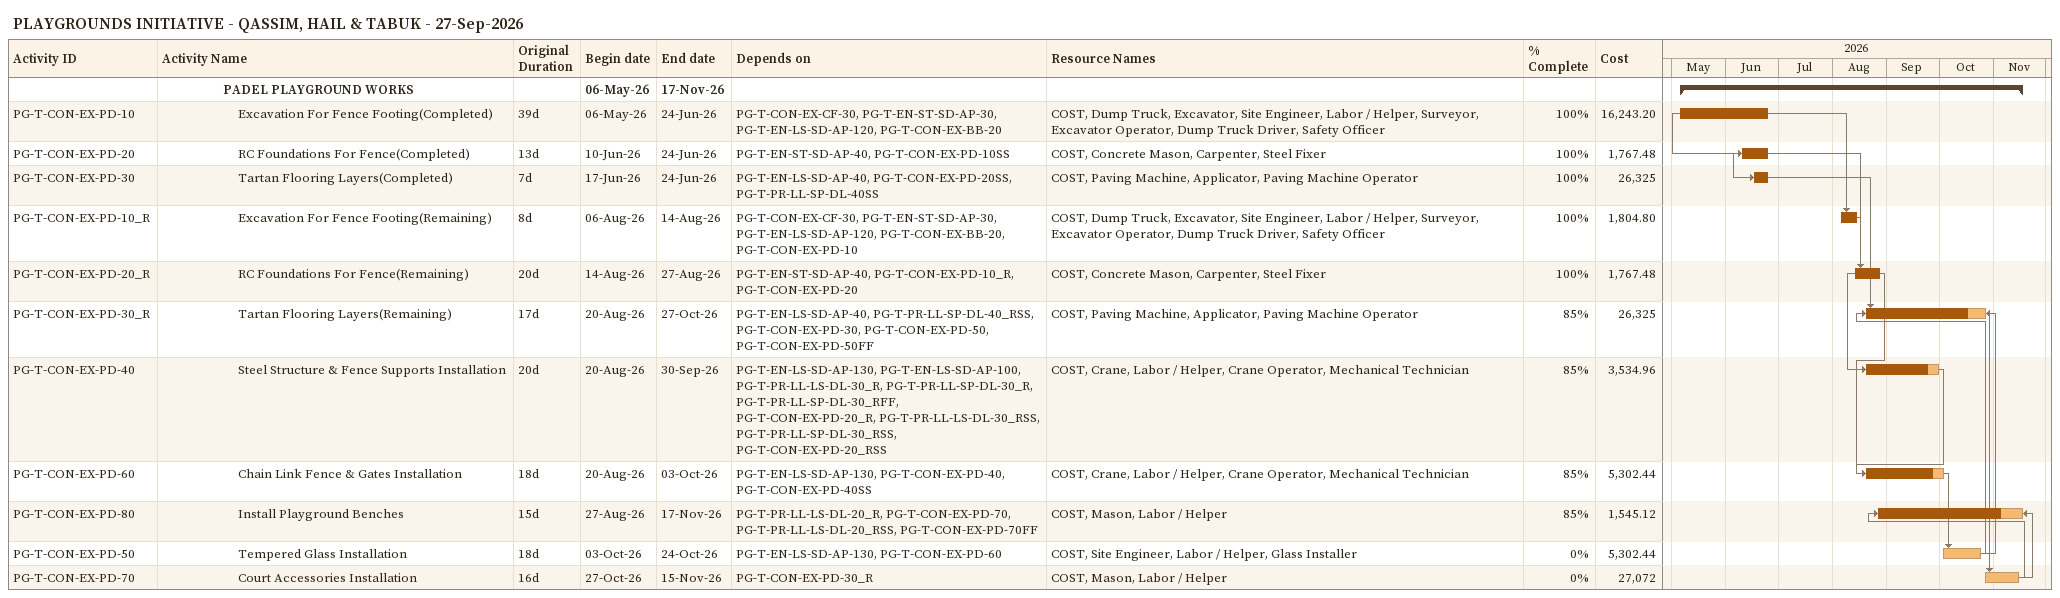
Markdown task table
PLAYGROUNDS INITIATIVE - QASSIM, HAIL & TABUK - 27-Sep-2026

| ID | Level | Task | Original duration | Start | Finish | Predecessors | Resources | % complete | Cost |
|---|---|---|---|---|---|---|---|---|---|
|  | 5 | **PADEL PLAYGROUND WORKS** |  | 2026-05-06 | 2026-11-17 |  |  |  |  |
| PG-T-CON-EX-PD-10 | 6 | Excavation For Fence Footing(Completed) | 39d | 2026-05-06 | 2026-06-24 | PG-T-CON-EX-CF-30, PG-T-EN-ST-SD-AP-30, PG-T-EN-LS-SD-AP-120, PG-T-CON-EX-BB-20 | COST, Dump Truck, Excavator, Site Engineer, Labor / Helper, Surveyor, Excavator Operator, Dump Truck Driver, Safety Officer | 100 | 16243.20 |
| PG-T-CON-EX-PD-20 | 6 | RC Foundations For Fence(Completed) | 13d | 2026-06-10 | 2026-06-24 | PG-T-EN-ST-SD-AP-40, PG-T-CON-EX-PD-10SS | COST, Concrete Mason, Carpenter, Steel Fixer | 100 | 1767.48 |
| PG-T-CON-EX-PD-30 | 6 | Tartan Flooring Layers(Completed) | 7d | 2026-06-17 | 2026-06-24 | PG-T-EN-LS-SD-AP-40, PG-T-CON-EX-PD-20SS, PG-T-PR-LL-SP-DL-40SS | COST, Paving Machine, Applicator, Paving Machine Operator | 100 | 26325 |
| PG-T-CON-EX-PD-10_R | 6 | Excavation For Fence Footing(Remaining) | 8d | 2026-08-06 | 2026-08-14 | PG-T-CON-EX-CF-30, PG-T-EN-ST-SD-AP-30, PG-T-EN-LS-SD-AP-120, PG-T-CON-EX-BB-20, PG-T-CON-EX-PD-10 | COST, Dump Truck, Excavator, Site Engineer, Labor / Helper, Surveyor, Excavator Operator, Dump Truck Driver, Safety Officer | 100 | 1804.80 |
| PG-T-CON-EX-PD-20_R | 6 | RC Foundations For Fence(Remaining) | 20d | 2026-08-14 | 2026-08-27 | PG-T-EN-ST-SD-AP-40, PG-T-CON-EX-PD-10_R, PG-T-CON-EX-PD-20 | COST, Concrete Mason, Carpenter, Steel Fixer | 100 | 1767.48 |
| PG-T-CON-EX-PD-30_R | 6 | Tartan Flooring Layers(Remaining) | 17d | 2026-08-20 | 2026-10-27 | PG-T-EN-LS-SD-AP-40, PG-T-PR-LL-SP-DL-40_RSS, PG-T-CON-EX-PD-30, PG-T-CON-EX-PD-50, PG-T-CON-EX-PD-50FF | COST, Paving Machine, Applicator, Paving Machine Operator | 85 | 26325 |
| PG-T-CON-EX-PD-40 | 6 | Steel Structure & Fence Supports Installation | 20d | 2026-08-20 | 2026-09-30 | PG-T-EN-LS-SD-AP-130, PG-T-EN-LS-SD-AP-100, PG-T-PR-LL-LS-DL-30_R, PG-T-PR-LL-SP-DL-30_R, PG-T-PR-LL-SP-DL-30_RFF, PG-T-CON-EX-PD-20_R, PG-T-PR-LL-LS-DL-30_RSS, PG-T-PR-LL-SP-DL-30_RSS, PG-T-CON-EX-PD-20_RSS | COST, Crane, Labor / Helper, Crane Operator, Mechanical Technician | 85 | 3534.96 |
| PG-T-CON-EX-PD-60 | 6 | Chain Link Fence & Gates Installation | 18d | 2026-08-20 | 2026-10-03 | PG-T-EN-LS-SD-AP-130, PG-T-CON-EX-PD-40, PG-T-CON-EX-PD-40SS | COST, Crane, Labor / Helper, Crane Operator, Mechanical Technician | 85 | 5302.44 |
| PG-T-CON-EX-PD-80 | 6 | Install Playground Benches | 15d | 2026-08-27 | 2026-11-17 | PG-T-PR-LL-LS-DL-20_R, PG-T-CON-EX-PD-70, PG-T-PR-LL-LS-DL-20_RSS, PG-T-CON-EX-PD-70FF | COST, Mason, Labor / Helper | 85 | 1545.12 |
| PG-T-CON-EX-PD-50 | 6 | Tempered Glass Installation | 18d | 2026-10-03 | 2026-10-24 | PG-T-EN-LS-SD-AP-130, PG-T-CON-EX-PD-60 | COST, Site Engineer, Labor / Helper, Glass Installer | 0 | 5302.44 |
| PG-T-CON-EX-PD-70 | 6 | Court Accessories Installation | 16d | 2026-10-27 | 2026-11-15 | PG-T-CON-EX-PD-30_R | COST, Mason, Labor / Helper | 0 | 27072 |
